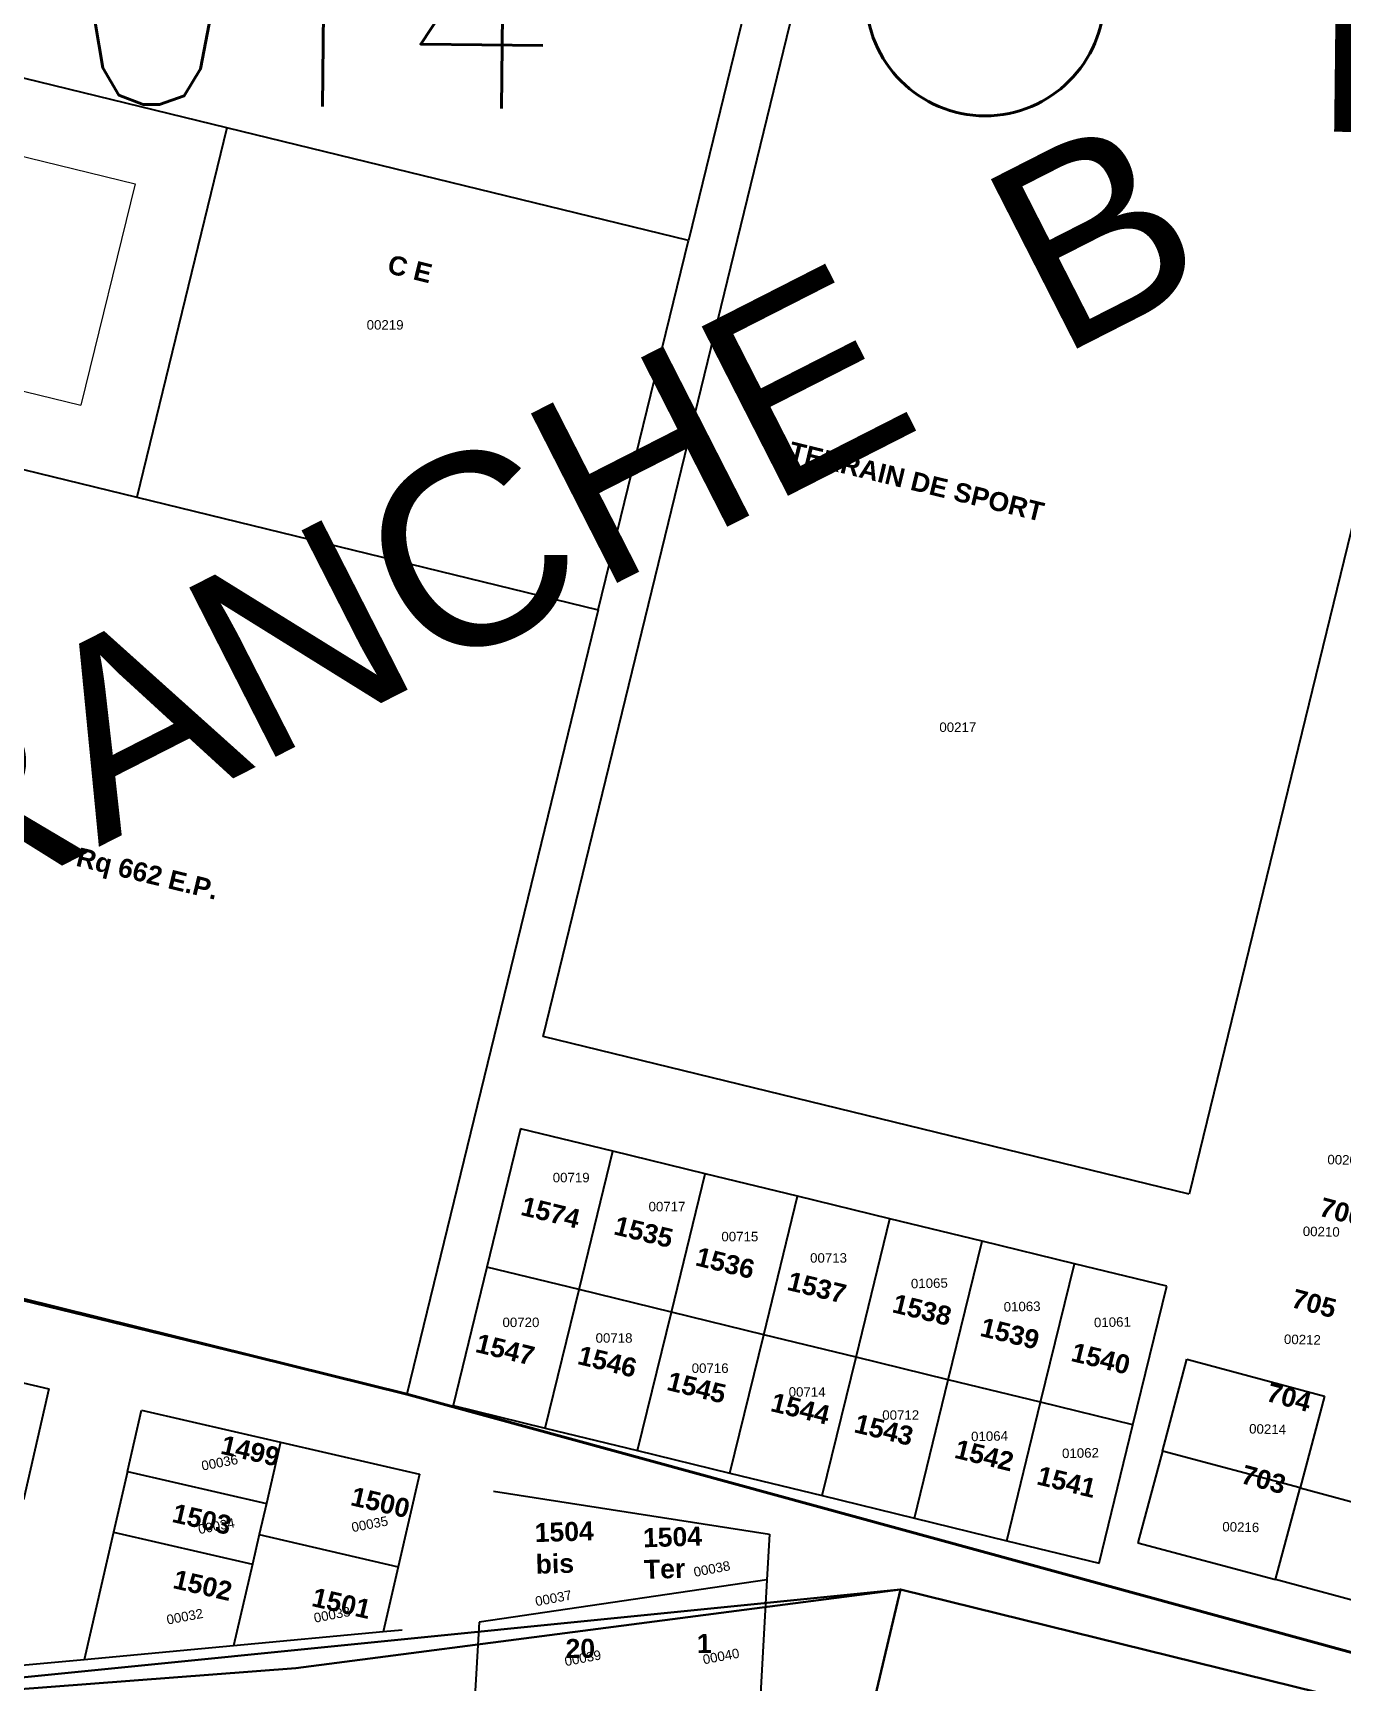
# Model space of a CAD drawing. Header units: metres. Extents: x 0 to 1324930, y 0 to 1631912.
# Drawn here: x 254000.7 to 254138.5, y 1630466.6 to 1630640.2 of the extents above; entities that cross this region are included whole.
import ezdxf
from ezdxf.enums import TextEntityAlignment as Align

# ---------------------------------------------------------------- set-up
doc = ezdxf.new("R2010")
doc.units = ezdxf.units.M
doc.header["$MEASUREMENT"] = 0
for name, color, linetype, lineweight in [('Cotation Surface1', 1, 'Continuous', 0), ('Numero_TF', 7, 'Continuous', 0), ('Numérotation', 7, 'Continuous', 0), ('Traitement', 7, 'Continuous', 0)]:
    doc.layers.add(name, color=color, linetype=linetype, lineweight=lineweight)
for name, color, linetype in [('limites_parcelles', 7, 'Continuous'), ('limites_sections', 7, 'Continuous'), ('limites_tf', 7, 'Continuous'), ('numero_lot', 7, 'Continuous'), ('numero_parcelle', 7, 'Continuous')]:
    doc.layers.add(name, color=color, linetype=linetype)
doc.styles.add('Style-Arial', font='arial.ttf')
doc.styles.add('Style-txt', font='txt.shx')
doc.styles.add('style1', font='')
doc.styles.get('style1').set_extended_font_data('Times New Roman', bold=True)

msp = doc.modelspace()

# ---------------------------------------------------------------- linework, layer by layer
at = {"layer": 'Cotation Surface1', "color": 1, "linetype": 'Continuous', "lineweight": 40}
msp.add_circle((254100.89671, 1630643.98448), 12.52669, dxfattribs=at)
at = {"layer": 'limites_parcelles'}
for p, q in [((254081.04885, 1630664.967), (254069.67014, 1630618.3352)), ((254054.37801, 1630534.57299), (254085.90647, 1630663.78169)), ((254153.91104, 1630647.18776), (254122.38259, 1630517.97907)), ((254021.09535, 1630630.18803), (253987.09299, 1630638.485)), ((254021.09535, 1630630.18803), (254011.61309, 1630591.32819)), ((254069.67014, 1630618.3352), (254021.09535, 1630630.18803)), ((254060.18788, 1630579.47537), (254069.67014, 1630618.3352)), ((253963.03829, 1630603.18102), (254011.61309, 1630591.32819)), ((254011.61309, 1630591.32819), (254060.18788, 1630579.47537)), ((254060.18788, 1630579.47537), (254040.03808, 1630496.89822)), ((254122.38259, 1630517.97907), (254054.37801, 1630534.57299)), ((254052.00745, 1630524.85805), (254048.45161, 1630510.28565)), ((254061.72239, 1630522.48749), (254052.00745, 1630524.85805)), ((254058.16655, 1630507.91509), (254061.72239, 1630522.48749)), ((254071.43733, 1630520.11693), (254061.72239, 1630522.48749)), ((254040.03808, 1630496.89822), (253942.88849, 1630520.60387)), ((254067.88149, 1630505.54453), (254071.43733, 1630520.11693)), ((254081.15227, 1630517.74637), (254071.43733, 1630520.11693)), ((254077.59643, 1630503.17396), (254081.15227, 1630517.74637)), ((254090.86721, 1630515.37581), (254081.15227, 1630517.74637)), ((254087.31137, 1630500.8034), (254090.86721, 1630515.37581)), ((254100.58215, 1630513.00525), (254090.86721, 1630515.37581)), ((254097.02631, 1630498.43284), (254100.58215, 1630513.00525)), ((254110.29709, 1630510.63469), (254100.58215, 1630513.00525)), ((254106.74125, 1630496.06228), (254110.29709, 1630510.63469)), ((254120.01203, 1630508.26413), (254110.29709, 1630510.63469)), ((254048.45161, 1630510.28565), (254044.89577, 1630495.71324)), ((254058.16655, 1630507.91509), (254048.45161, 1630510.28565)), ((254054.61071, 1630493.34268), (254058.16655, 1630507.91509)), ((254067.88149, 1630505.54453), (254058.16655, 1630507.91509)), ((254116.45619, 1630493.69172), (254120.01203, 1630508.26413)), ((254064.32565, 1630490.97212), (254067.88149, 1630505.54453)), ((254077.59643, 1630503.17396), (254067.88149, 1630505.54453)), ((254074.04059, 1630488.60156), (254077.59643, 1630503.17396)), ((254087.31137, 1630500.8034), (254077.59643, 1630503.17396)), ((253987.74627, 1630500.85821), (254002.36916, 1630497.48954)), ((254083.75553, 1630486.231), (254087.31137, 1630500.8034)), ((254097.02631, 1630498.43284), (254087.31137, 1630500.8034)), ((254119.55871, 1630490.93106), (254122.14593, 1630500.59022)), ((254122.14593, 1630500.59022), (254136.63466, 1630496.70939)), ((254093.47047, 1630483.86043), (254097.02631, 1630498.43284)), ((254106.74125, 1630496.06228), (254097.02631, 1630498.43284)), ((254002.36916, 1630497.48954), (253999.67423, 1630485.79122)), ((254136.63466, 1630496.70939), (254134.04744, 1630487.05023)), ((254010.63048, 1630488.78769), (254012.11776, 1630495.24376)), ((254012.11776, 1630495.24376), (254026.74065, 1630491.87509)), ((254044.89577, 1630495.71324), (254054.61071, 1630493.34268)), ((254103.18541, 1630481.48987), (254106.74125, 1630496.06228)), ((254116.45619, 1630493.69172), (254106.74125, 1630496.06228)), ((254054.61071, 1630493.34268), (254064.32565, 1630490.97212)), ((254112.90035, 1630479.11931), (254116.45619, 1630493.69172)), ((254026.74065, 1630491.87509), (254025.25337, 1630485.41902)), ((254026.74065, 1630491.87509), (254041.36354, 1630488.50641)), ((254064.32565, 1630490.97212), (254074.04059, 1630488.60156)), ((254119.55871, 1630490.93106), (254116.97149, 1630481.2719)), ((254134.04744, 1630487.05023), (254119.55871, 1630490.93106)), ((254010.63048, 1630488.78769), (254009.15826, 1630482.39702)), ((254010.63048, 1630488.78769), (254025.25337, 1630485.41902)), ((254041.36354, 1630488.50641), (254039.11776, 1630478.75782)), ((254074.04059, 1630488.60156), (254083.75553, 1630486.231)), ((254049.16242, 1630486.70979), (254078.20754, 1630482.16918)), ((254083.75553, 1630486.231), (254093.47047, 1630483.86043)), ((254131.46022, 1630477.39108), (254134.04744, 1630487.05023)), ((254134.04744, 1630487.05023), (254148.53617, 1630483.1694)), ((254025.25337, 1630485.41902), (254024.49487, 1630482.12649)), ((254093.47047, 1630483.86043), (254103.18541, 1630481.48987)), ((254009.15826, 1630482.39702), (254006.06381, 1630468.96448)), ((254009.15826, 1630482.39702), (254023.78115, 1630479.02835)), ((254024.49487, 1630482.12649), (254023.78115, 1630479.02835)), ((254024.49487, 1630482.12649), (254039.11776, 1630478.75782)), ((254078.20754, 1630482.16918), (254077.94019, 1630477.37509)), ((254103.18541, 1630481.48987), (254112.90035, 1630479.11931)), ((254116.97149, 1630481.2719), (254131.46022, 1630477.39108)), ((254023.78115, 1630479.02835), (254021.79951, 1630470.42635)), ((254039.11776, 1630478.75782), (254037.53521, 1630471.88821)), ((254077.94019, 1630477.37509), (254047.631, 1630472.93318)), ((254077.94019, 1630477.37509), (254077.12715, 1630462.79545)), ((254145.94895, 1630473.51025), (254131.46022, 1630477.39108)), ((254047.631, 1630472.93318), (254047.15903, 1630464.46652)), ((254037.53521, 1630471.88821), (254021.79951, 1630470.42635)), ((254039.55875, 1630472.0762), (254037.53521, 1630471.88821)), ((254006.06381, 1630468.96448), (253995.57334, 1630467.9899)), ((254021.79951, 1630470.42635), (254006.06381, 1630468.96448))]:
    msp.add_line(p, q, dxfattribs=at)
at = {"layer": 'limites_sections', "color": 112, "linetype": 'Continuous', "lineweight": 40, "flags": 128}
for points in [[(254450.84006, 1630759.17525), (254395.3871, 1630569.1026), (254353.2541, 1630409.5098), (254348.49226, 1630392.38815), (254237.72828, 1630442.84484), (254040.03808, 1630496.89822), (253942.17203, 1630521.14592), (253859.1482, 1630539.48477), (253853.18689, 1630453.72681), (253808.24301, 1630442.91488), (253793.1789, 1630438.29059), (253774.7544, 1630423.15502), (253711.13409, 1630399.98221), (253678.01584, 1630518.05282), (253627.84835, 1630688.3893), (253621.62441, 1630712.82884), (253610.97515, 1630786.91817), (253609.69659, 1630931.39724), (253737.56631, 1630938.28485), (253928.21617, 1630961.4925), (253976.91465, 1630881.7928), (254242.09831, 1630809.46707), (254450.84006, 1630759.17525)], [(254348.37093, 1630391.95188), (254309.9852, 1630253.9323), (254287.3632, 1630130.504), (254273.8695, 1629992.7881), (254275.33492, 1629929.18652), (254144.35091, 1629962.85453), (254129.31023, 1629944.47073), (254024.76813, 1629997.35713), (253955.51113, 1630039.11967), (253907.40539, 1630046.33621), (253799.36956, 1630038.16252), (253786.49656, 1630083.30013), (253767.95025, 1630162.06918), (253749.05444, 1630241.18813), (253711.26262, 1630399.42594), (253774.7544, 1630423.15502), (253793.1789, 1630438.29059), (253808.24301, 1630442.91488), (253853.18689, 1630453.72681), (253859.1482, 1630539.48477), (253942.17203, 1630521.14592), (254040.03808, 1630496.89822), (254237.72828, 1630442.84484), (254348.37093, 1630391.95188)]]:
    msp.add_lwpolyline(points, close=True, dxfattribs=at)
at = {"layer": 'limites_tf', "color": 5, "linetype": 'Continuous', "lineweight": 30, "flags": 128}
msp.add_lwpolyline([(254377.21493, 1630714.46368), (254382.80045, 1630626.43015), (254394.76363, 1630566.741), (254394.76363, 1630566.741), (254353.2541, 1630409.5098), (254339.54993, 1630360.23513), (254338.41222, 1630360.92215), (254296.51926, 1630392.8693), (254192.85354, 1630451.47248), (254091.99064, 1630476.36805), (253923.42389, 1630459.48785)], dxfattribs=at)
for points in [[(253742.617, 1630313.57846), (253804.48998, 1630343.31033), (254052.74823, 1630367.91566), (254077.49512, 1630355.63838), (254077.61634, 1630415.57833), (254091.99064, 1630476.36805), (254028.35108, 1630468.09226), (253955.19092, 1630462.50002), (253931.40289, 1630460.26384), (253936.98245, 1630400.5338), (253734.00422, 1630381.52894), (253725.71872, 1630372.21082), (253742.617, 1630313.57846)], [(254129.05894, 1630299.87634), (254157.83299, 1630298.13493), (254188.31551, 1630312.98761), (254221.88282, 1630368.91967), (254208.69509, 1630423.50648), (254192.85354, 1630451.47248), (254091.99064, 1630476.36805), (254077.61634, 1630415.57833), (254077.49512, 1630355.63838), (254091.45502, 1630340.5419), (254129.05894, 1630299.87634)]]:
    msp.add_lwpolyline(points, close=True, dxfattribs=at)
at = {"layer": 'Numérotation', "color": 5, "lineweight": 13}
for p, q in [((253970.6241, 1630634.26888), (254011.42693, 1630624.31251)), ((254021.09535, 1630630.18803), (254011.61309, 1630591.32819)), ((254011.42693, 1630624.31251), (254005.73757, 1630600.99661)), ((253964.93475, 1630610.95298), (254005.73757, 1630600.99661)), ((253963.03829, 1630603.18102), (254011.61309, 1630591.32819))]:
    msp.add_line(p, q, dxfattribs=at)

# ---------------------------------------------------------------- texts
at = {"layer": 'limites_sections', "color": 3, "lineweight": 30, "style": 'Style-txt'}
msp.add_text('014', height=19.99996, rotation=359.3742, dxfattribs=at).set_placement((254030.3942, 1630642.45992), align=Align.MIDDLE_CENTER)
at = {"layer": 'numero_lot', "color": 7, "lineweight": 13, "char_height": 2, "width": 68.897638, "attachment_point": 7, "rotation": 346.2870965, "style": 'style1'}
for s, insert in [('\\fArial|b1|i0|c00|p39;C E', (254037.86047, 1630614.90624)), ('\\fArial|b1|i0|c00|p39;TERRAIN DE SPORT', (254080.09334, 1630595.2259)), ('\\fArial|b1|i0|c00|p39;Rq 662 E.P.', (254004.96916, 1630551.96051))]:
    msp.add_mtext(s, dxfattribs=dict(at, insert=insert))
at = {"layer": 'numero_lot', "color": 7, "lineweight": 13, "char_height": 2, "attachment_point": 7, "line_spacing_factor": 0.72, "style": 'style1'}
for s, insert, rotation in [('\\fArial|b1|i0|c00|p39;1574', (254051.90433, 1630515.7759), 346.2870965), ('\\fArial|b1|i0|c00|p39;706', (254135.93564, 1630515.69834), 345.0052164), ('\\fArial|b1|i0|c00|p39;1535', (254061.69586, 1630513.72906), 346.2870965), ('\\fArial|b1|i0|c00|p39;1536', (254070.28586, 1630510.46249), 346.2870965), ('\\fArial|b1|i0|c00|p39;1537', (254079.9382, 1630507.87898), 346.2870965), ('\\fArial|b1|i0|c00|p39;1538', (254091.0078, 1630505.52632), 346.2870965), ('\\fArial|b1|i0|c00|p39;705', (254133.01015, 1630506.07306), 345.0052164), ('\\fArial|b1|i0|c00|p39;1539', (254100.24998, 1630503.03528), 346.2870965), ('\\fArial|b1|i0|c00|p39;1547', (254047.13271, 1630501.35155), 346.2870965), ('\\fArial|b1|i0|c00|p39;1546', (254057.87542, 1630500.08529), 346.2870965), ('\\fArial|b1|i0|c00|p39;1540', (254109.81737, 1630500.40407), 346.2870965), ('\\fArial|b1|i0|c00|p39;1545', (254067.27039, 1630497.35645), 346.2870965), ('\\fArial|b1|i0|c00|p39;1544', (254078.19468, 1630495.12979), 346.2870965), ('\\fArial|b1|i0|c00|p39;704', (254130.3654, 1630496.1991), 345.0052164), ('\\fArial|b1|i0|c00|p39;1543', (254086.9881, 1630492.89869), 346.2870965), ('\\fArial|b1|i0|c00|p39;1499', (254020.32052, 1630490.64048), 347.0271048), ('\\fArial|b1|i0|c00|p39;1542', (254097.55479, 1630490.21202), 346.2870965), ('\\fArial|b1|i0|c00|p39;1541', (254106.21748, 1630487.42154), 346.2870965), ('\\fArial|b1|i0|c00|p39;703', (254127.70003, 1630487.54504), 345.0052164), ('\\fArial|b1|i0|c00|p39;1500', (254033.99969, 1630485.22051), 347.0271048), ('\\fArial|b1|i0|c00|p39;1503', (254015.20638, 1630483.45279), 347.0271048), ('\\fArial|b1|i0|c00|p39;1502', (254015.29552, 1630476.49621), 347.0271048), ('\\fArial|b1|i0|c00|p39;1501', (254029.90265, 1630474.60813), 347.0271048)]:
    msp.add_mtext(s, dxfattribs=dict(at, insert=insert, rotation=rotation))
at = {"layer": 'numero_lot', "color": 7, "linetype": 'Continuous', "lineweight": 13, "char_height": 2, "attachment_point": 7, "rotation": 1.7341496, "style": 'style1'}
for s, insert in [('\\fArial|b1|i0|c00|p39;1504\\Pbis', (254053.62291, 1630477.98123)), ('\\fArial|b1|i0|c00|p39;1504\\PTer', (254065.0193, 1630477.43106))]:
    msp.add_mtext(s, dxfattribs=dict(at, insert=insert))
at = {"layer": 'numero_lot', "color": 7, "linetype": 'Continuous', "lineweight": 13, "char_height": 2, "attachment_point": 7, "rotation": 0.7341508, "line_spacing_factor": 0.72, "style": 'style1'}
for s, insert in [('\\fArial|b1|i0|c00|p39;20', (254056.75565, 1630469.109)), ('\\fArial|b1|i0|c00|p39;1', (254070.56194, 1630469.66609))]:
    msp.add_mtext(s, dxfattribs=dict(at, insert=insert))
at = {"layer": 'numero_parcelle', "color": 5, "lineweight": 0, "style": 'Style-Arial'}
for s, rotation, p in [('00219', 359.99413, (254035.80373, 1630609.95928)), ('00217', 359.99413, (254096.08234, 1630567.61312)), ('00208', 358.71223, (254136.93478, 1630522.11411)), ('00719', 359.99413, (254055.38715, 1630520.2128)), ('00717', 359.99413, (254065.47783, 1630517.15829)), ('00715', 359.99413, (254073.14008, 1630514.00136)), ('00210', 358.71223, (254134.34723, 1630514.5667)), ('00713', 359.99413, (254082.47635, 1630511.75423)), ('01065', 1.13223, (254093.07798, 1630509.04988)), ('01063', 1.13223, (254102.84158, 1630506.60037)), ('00720', 359.99413, (254050.09968, 1630504.97408)), ('01061', 1.13223, (254112.34546, 1630504.95825)), ('00718', 359.99413, (254059.90143, 1630503.32823)), ('00212', 358.71223, (254132.36471, 1630503.20291)), ('00716', 359.99413, (254070.01374, 1630500.15239)), ('00714', 359.99413, (254080.22325, 1630497.64915)), ('00712', 359.99413, (254090.07331, 1630495.21667)), ('00214', 358.71223, (254128.69873, 1630493.77836)), ('01064', 1.13223, (254099.41279, 1630492.95709)), ('00036', 10.73413, (254018.33308, 1630489.84667)), ('01062', 1.13223, (254108.9823, 1630491.18018)), ('00034', 10.73413, (254017.98817, 1630483.16304)), ('00035', 10.73413, (254034.1311, 1630483.36989)), ('00216', 358.71223, (254125.87642, 1630483.47057)), ('00038', 10.73413, (254070.14227, 1630478.66033)), ('00037', 10.73413, (254053.46293, 1630475.57386)), ('00032', 10.73413, (254014.6658, 1630473.6403)), ('00033', 10.73413, (254030.16301, 1630473.83887)), ('00039', 10.73413, (254056.55533, 1630469.26988)), ('00040', 10.73413, (254071.10373, 1630469.4563))]:
    msp.add_text(s, height=1, rotation=rotation, dxfattribs=at).set_placement(p, align=Align.TOP_LEFT)
at = {"layer": 'numero_tf', "color": 4, "linetype": 'Continuous', "lineweight": 0, "style": 'Style-Arial'}
msp.add_text('TF 1036', height=14.997168, rotation=359.36223, dxfattribs=at).set_placement((254132.21345, 1630629.84619, -0.00002))
at = {"layer": 'Traitement', "color": 4, "lineweight": 13, "style": 'Style-Arial'}
msp.add_text('TRANCHE  B', height=20, rotation=26.99413, dxfattribs=at).set_placement((254045.22985, 1630584.89706), align=Align.MIDDLE_CENTER)

doc.saveas('drawing.dxf')
